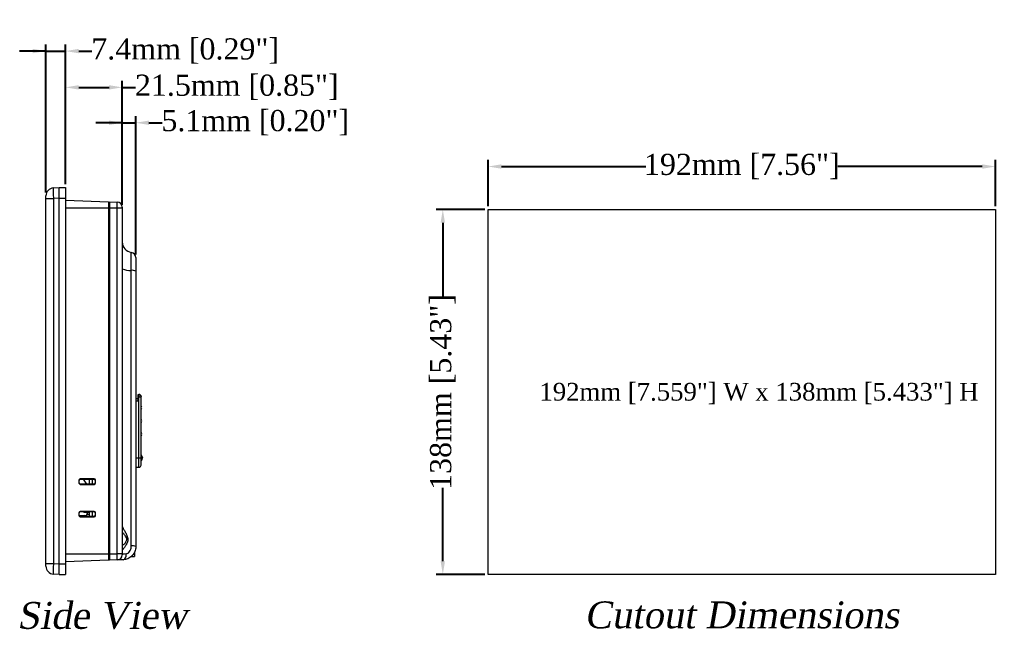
# Model space of a CAD drawing. Header units: millimetres. Extents: x 76 to 1788, y -159 to 878.
# Drawn here: x 459.3 to 828.7, y 475 to 705.7 of the extents above; entities that cross this region are included whole.
import ezdxf
from ezdxf.enums import TextEntityAlignment as Align

# ---------------------------------------------------------------- set-up
doc = ezdxf.new("R2010")
doc.units = ezdxf.units.MM
doc.header["$LTSCALE"] = 2
doc.layers.add('DIM', color=7, linetype='Continuous')
doc.styles.add('2', font='TIMES.TTF')
doc.styles.get("Standard").update_dxf_attribs({"font": 'TIMES.TTF'})
doc.dimstyles.new('ISO-25', dxfattribs={"dimscale": 2, "dimtxt": 4, "dimasz": 2.5, "dimexe": 1.25, "dimexo": 0.625, "dimtad": 0, "dimdsep": 46, "dimtxsty": 'Standard', "dimcen": 2.5, "dimadec": 0, "dimazin": 0, "dimtfac": 1, "dimtmove": 0, "dimatfit": 3, "dimfxl": 0, "dimarcsym": 0})

# ---------------------------------------------------------------- blocks, each defined once
blk = doc.blocks.new('*D107')
at = {"layer": 'Defpoints', "color": 0}
for p in [(476.71, 693.73), (476.71, 642.08), (469.31, 638.96)]:
    blk.add_point(p, dxfattribs=at)
at = {"layer": 'DIM', "color": 0, "lineweight": -2}
for p, q in [((469.31, 640.21), (469.31, 696.23)), ((476.71, 643.33), (476.71, 696.23)), ((469.31, 693.73), (459.31, 693.73)), ((469.31, 693.73), (476.71, 693.73)), ((481.71, 693.73), (486.71, 693.73))]:
    blk.add_line(p, q, dxfattribs=at)
at = {"layer": 'DIM', "color": 0}
for points in [[(464.31, 692.89), (464.31, 694.56), (469.31, 693.73)], [(481.71, 694.56), (481.71, 692.89), (476.71, 693.73)]]:
    blk.add_solid(points, dxfattribs=at)
at = {"layer": 'DIM', "color": 0, "lineweight": 0, "insert": (522.01, 693.73), "char_height": 8, "attachment_point": 5}
blk.add_mtext('7.4mm [0.29"]', dxfattribs=at)
blk = doc.blocks.new('*D106')
at = {"layer": 'Defpoints', "color": 0}
for p in [(498.21, 680), (476.71, 642.08), (498.21, 634.28)]:
    blk.add_point(p, dxfattribs=at)
at = {"layer": 'DIM', "color": 0, "lineweight": -2}
for p, q in [((476.71, 643.33), (476.71, 682.5)), ((481.71, 680), (493.21, 680)), ((498.21, 635.53), (498.21, 682.5)), ((498.21, 680), (503.21, 680))]:
    blk.add_line(p, q, dxfattribs=at)
at = {"layer": 'DIM', "color": 0}
for points in [[(481.71, 680.83), (481.71, 679.17), (476.71, 680)], [(493.21, 679.17), (493.21, 680.83), (498.21, 680)]]:
    blk.add_solid(points, dxfattribs=at)
at = {"layer": 'DIM', "color": 0, "lineweight": 0, "insert": (541.56, 680), "char_height": 8, "attachment_point": 5}
blk.add_mtext('21.5mm [0.85"]', dxfattribs=at)
blk = doc.blocks.new('*D105')
at = {"layer": 'Defpoints', "color": 0}
for p in [(503.31, 666.61), (498.21, 634.28), (503.31, 615.59)]:
    blk.add_point(p, dxfattribs=at)
at = {"layer": 'DIM', "color": 0, "lineweight": -2}
for p, q in [((498.21, 635.53), (498.21, 669.11)), ((503.31, 616.84), (503.31, 669.11)), ((498.21, 666.61), (488.21, 666.61)), ((498.21, 666.61), (503.31, 666.61)), ((508.31, 666.61), (513.31, 666.61))]:
    blk.add_line(p, q, dxfattribs=at)
at = {"layer": 'DIM', "color": 0}
for points in [[(493.21, 665.78), (493.21, 667.44), (498.21, 666.61)], [(508.31, 667.44), (508.31, 665.78), (503.31, 666.61)]]:
    blk.add_solid(points, dxfattribs=at)
at = {"layer": 'DIM', "color": 0, "lineweight": 0, "insert": (548.54, 666.61), "char_height": 8, "attachment_point": 5}
blk.add_mtext('5.1mm [0.20"]', dxfattribs=at)
blk = doc.blocks.new('*D109')
at = {"layer": 'Defpoints', "color": 0}
for p in [(636.71, 633.78), (619.52, 495.78), (636.71, 495.78)]:
    blk.add_point(p, dxfattribs=at)
at = {"layer": 'DIM', "color": 0, "lineweight": -2}
for p, q in [((635.46, 633.78), (617.02, 633.78)), ((619.52, 628.78), (619.52, 601.08)), ((619.52, 500.78), (619.52, 528.47)), ((635.46, 495.78), (617.02, 495.78))]:
    blk.add_line(p, q, dxfattribs=at)
at = {"layer": 'DIM', "color": 0}
for points in [[(620.35, 628.78), (618.69, 628.78), (619.52, 633.78)], [(618.69, 500.78), (620.35, 500.78), (619.52, 495.78)]]:
    blk.add_solid(points, dxfattribs=at)
at = {"layer": 'DIM', "color": 0, "lineweight": 0, "insert": (619.52, 564.78), "char_height": 8, "attachment_point": 5, "rotation": 90}
blk.add_mtext('138mm [5.43"]', dxfattribs=at)
blk = doc.blocks.new('*D108')
at = {"layer": 'Defpoints', "color": 0}
for p in [(828.71, 650.06), (636.71, 633.78), (828.71, 633.78)]:
    blk.add_point(p, dxfattribs=at)
at = {"layer": 'DIM', "color": 0, "lineweight": -2}
for p, q in [((636.71, 635.03), (636.71, 652.56)), ((828.71, 635.03), (828.71, 652.56)), ((641.71, 650.06), (696.4, 650.06)), ((823.71, 650.06), (769.01, 650.06))]:
    blk.add_line(p, q, dxfattribs=at)
at = {"layer": 'DIM', "color": 0}
for points in [[(641.71, 650.89), (641.71, 649.23), (636.71, 650.06)], [(823.71, 649.23), (823.71, 650.89), (828.71, 650.06)]]:
    blk.add_solid(points, dxfattribs=at)
at = {"layer": 'DIM', "color": 0, "lineweight": 0, "insert": (732.71, 650.06), "char_height": 8, "attachment_point": 5}
blk.add_mtext('192mm [7.56"]', dxfattribs=at)

msp = doc.modelspace()

# ---------------------------------------------------------------- linework, layer by layer
at = {"lineweight": 0}
for p, q in [((472.151, 641.96), (474.308, 642.073)), ((474.308, 642.078), (476.708, 642.078)), ((474.308, 638.078), (474.308, 642.078)), ((476.708, 642.078), (476.708, 638.078)), ((469.308, 637.965), (469.308, 638.964)), ((469.308, 499.893), (469.308, 637.965)), ((469.308, 637.965), (472.151, 637.965)), ((474.308, 638.078), (472.151, 637.965)), ((472.151, 637.965), (472.151, 499.893)), ((474.308, 638.078), (476.708, 638.078)), ((474.308, 499.778), (474.308, 638.078)), ((476.708, 638.078), (476.708, 499.778)), ((476.708, 637.343), (493.008, 636.739)), ((493.008, 636.739), (493.008, 634.279)), ((493.308, 636.428), (493.008, 636.439)), ((493.308, 636.728), (493.308, 634.279)), ((493.308, 636.728), (496.278, 636.625)), ((496.278, 634.279), (496.278, 636.625)), ((493.008, 634.279), (476.708, 634.279)), ((493.308, 634.279), (493.008, 634.279)), ((493.008, 634.279), (493.008, 503.579)), ((496.278, 634.279), (493.308, 634.279)), ((493.308, 634.279), (493.308, 503.579)), ((498.208, 634.279), (496.278, 634.279)), ((496.278, 503.579), (496.278, 634.279)), ((498.208, 634.626), (498.208, 634.279)), ((498.208, 634.279), (498.208, 503.579)), ((501.608, 506.616), (501.608, 610.781)), ((503.308, 610.473), (503.308, 506.307)), ((503.308, 562.329), (504.208, 562.329)), ((504.208, 563.829), (504.508, 563.829)), ((504.208, 561.329), (504.208, 562.829)), ((504.208, 562.829), (504.508, 562.829)), ((504.508, 563.829), (504.508, 562.829)), ((505.308, 562.829), (504.508, 562.829)), ((504.508, 539.829), (504.508, 562.829)), ((505.308, 539.829), (505.308, 562.829)), ((504.208, 561.329), (503.308, 561.329)), ((503.308, 539.829), (504.508, 539.829)), ((504.508, 536.329), (504.508, 539.829)), ((504.508, 539.829), (505.308, 539.829)), ((503.308, 536.329), (504.508, 536.329)), ((481.925, 531.313), (481.821, 531.417)), ((481.821, 531.417), (481.821, 530.341)), ((481.821, 530.341), (481.925, 530.445)), ((481.925, 530.445), (481.925, 531.313)), ((482.321, 531.916), (482.425, 531.813)), ((487.59, 531.91), (482.321, 531.916)), ((482.425, 529.945), (482.321, 529.842)), ((482.321, 529.842), (487.59, 529.848)), ((482.425, 531.813), (487.495, 531.816)), ((487.495, 529.942), (482.425, 529.945)), ((484.824, 529.944), (483.585, 531.813)), ((485.648, 531.815), (485.648, 529.943)), ((486.848, 531.815), (486.848, 529.943)), ((487.495, 531.816), (487.59, 531.91)), ((487.59, 529.848), (487.495, 529.942)), ((488.089, 531.409), (487.995, 531.316)), ((487.995, 531.316), (487.995, 530.442)), ((487.995, 530.442), (488.089, 530.349)), ((488.089, 530.349), (488.089, 531.409)), ((481.925, 519.013), (481.821, 519.117)), ((481.821, 519.117), (481.821, 518.041)), ((481.821, 518.041), (481.925, 518.145)), ((481.925, 518.145), (481.925, 519.013)), ((484.083, 518.019), (481.967, 517.945)), ((482.321, 519.616), (482.425, 519.513)), ((487.59, 519.61), (482.321, 519.616)), ((482.425, 517.645), (482.321, 517.542)), ((482.321, 517.542), (487.59, 517.548)), ((482.425, 519.513), (487.495, 519.516)), ((487.495, 517.642), (482.425, 517.645)), ((483.848, 519.329), (483.848, 519.513)), ((483.848, 519.329), (485.648, 519.329)), ((483.848, 517.645), (483.848, 518.011)), ((485.648, 518.462), (484.88, 518.462)), ((485.048, 519.329), (485.048, 519.018)), ((485.648, 519.515), (485.648, 517.643)), ((486.848, 519.515), (486.848, 517.643)), ((487.495, 519.516), (487.59, 519.61)), ((487.59, 517.548), (487.495, 517.642)), ((488.089, 519.109), (487.995, 519.016)), ((487.995, 519.016), (487.995, 518.142)), ((487.995, 518.142), (488.089, 518.049)), ((488.089, 518.049), (488.089, 519.109)), ((476.708, 503.579), (493.008, 503.579)), ((493.308, 503.579), (493.008, 503.579)), ((493.008, 503.579), (493.008, 501.119)), ((493.308, 503.579), (496.278, 503.579)), ((493.308, 503.579), (493.308, 501.13)), ((498.208, 503.579), (496.278, 503.579)), ((496.278, 501.234), (496.278, 503.579)), ((498.208, 503.579), (498.208, 503.232)), ((501.64, 502.579), (502.883, 502.579)), ((502.883, 504.29), (502.883, 502.579)), ((469.308, 498.894), (469.308, 499.893)), ((469.308, 499.893), (472.151, 499.893)), ((472.151, 499.893), (474.308, 499.78)), ((474.308, 495.778), (474.308, 499.778)), ((474.308, 499.778), (476.708, 499.778)), ((493.008, 501.119), (476.708, 500.515)), ((476.708, 499.778), (476.708, 495.778)), ((493.308, 501.43), (493.008, 501.419)), ((496.278, 501.234), (493.308, 501.13)), ((474.308, 495.785), (472.151, 495.898)), ((474.308, 495.778), (476.708, 495.778))]:
    msp.add_line(p, q, dxfattribs=at)
msp.add_lwpolyline([(636.708, 633.778), (828.708, 633.778), (828.708, 495.778), (636.708, 495.778)], close=True, dxfattribs=at)
at = {"lineweight": 0, "flags": 128}
for points in [[(505.243, 563.346), (505.174, 563.473), (505.074, 563.595)], [(498.483, 501.311), (498.746, 501.363), (498.995, 501.5), (499.219, 501.716), (499.407, 502.001), (499.553, 502.342), (499.649, 502.726), (499.691, 503.135), (499.678, 503.551)], [(493.308, 501.13), (493.29, 501.129), (493.236, 501.127), (493.147, 501.124), (493.028, 501.12), (493.008, 501.119)], [(498.483, 501.311), (497.723, 501.284), (497.106, 501.262), (496.651, 501.247), (496.372, 501.237), (496.278, 501.234)]]:
    msp.add_lwpolyline(points, dxfattribs=at)
at = {"lineweight": 0}
for centre, radius, start, end in [((472.308, 638.964), 3, 93, 180), ((496.208, 634.626), 2, 0, 88), ((502.208, 621.52), 4, 180, 261.37307), ((501.308, 615.588), 2, 0, 81.37307), ((500.874, 616.408), 5.674, 241.98507, 277.4395), ((501.976, 607.968), 2.837, 61.9852, 97.43912), ((504.508, 563.029), 0.8, 44.99993, 90), ((505.008, 558.649), 0.6, 299.98623, 0), ((505.008, 559.009), 0.6, 0, 59.99671), ((505.008, 554.009), 0.6, 0, 59.99671), ((505.008, 553.649), 0.6, 299.98623, 0), ((505.008, 548.649), 0.6, 299.98623, 0), ((505.008, 549.009), 0.6, 0, 59.99671), ((505.608, 540.988), 0.3, 180, 231.93651), ((504.808, 539.963), 1, 0, 51.97653), ((504.808, 539.695), 1, 308.0114, 0), ((504.508, 537.129), 0.8, 270, 0), ((483.848, 519.829), 0.5, 219.17314, 270), ((484.048, 519.018), 1, 272, 0), ((501.976, 503.803), 2.837, 61.98569, 97.43888), ((496.208, 503.232), 2, 272, 0), ((472.308, 498.894), 3, 180, 267)]:
    msp.add_arc(centre, radius, start, end, dxfattribs=at)
for centre, major_axis, ratio, start_param, end_param in [((472.308, 637.963), (-0.157, 3.997), 0.0391916, 0.0005143, 1.5685715), ((482.322, 531.416), (0.426, -0.264), 0.9972776, 2.1246139, 3.6941922), ((482.322, 530.342), (0.426, 0.264), 0.9972776, 2.5889931, 4.1585714), ((482.425, 531.312), (-0.191, 0.462), 0.9991394, 5.8913997, 7.4609781), ((482.425, 530.446), (0.191, 0.462), 0.9991394, 1.9637999, 3.5333783), ((487.495, 531.315), (0.406, 0.293), 0.9980752, 5.6594542, 7.2290325), ((487.495, 530.443), (0.406, -0.293), 0.9980752, 5.3373381, 6.9069164), ((487.589, 531.409), (0, 0.5), 0.9987828, 4.712389, 6.2819673), ((487.589, 530.349), (0, 0.5), 0.9987828, 3.1428106, 4.712389), ((482.322, 519.116), (0.426, -0.264), 0.9972776, 2.1246139, 3.6941922), ((482.322, 518.042), (0.426, 0.264), 0.9972776, 2.5889931, 4.1585714), ((482.425, 519.012), (-0.191, 0.462), 0.9991394, 5.8913997, 7.4609781), ((482.425, 518.146), (0.191, 0.462), 0.9991394, 1.9637999, 3.5333783), ((487.495, 519.015), (0.406, 0.293), 0.9980752, 5.6594542, 7.2290325), ((487.495, 518.143), (0.406, -0.293), 0.9980752, 5.3373381, 6.9069164), ((487.589, 519.109), (0, 0.5), 0.9987828, 4.712389, 6.2819673), ((487.589, 518.049), (0, 0.5), 0.9987828, 3.1428106, 4.712389), ((502.208, 503.442), (4, 0.211), 0.0778098, 2.2515372, 3.137492), ((472.308, 499.895), (0.157, 3.997), 0.0391916, 1.5730211, 3.1410784)]:
    msp.add_ellipse(centre, major_axis=major_axis, ratio=ratio, start_param=start_param, end_param=end_param, dxfattribs=at)
for points, knots in [([(501.608, 610.781), (501.608, 610.868), (501.608, 611.84), (501.608, 613.644), (501.608, 615.495), (501.608, 616.835), (501.608, 617.482), (501.608, 617.545), (501.608, 617.565)], [0, 0, 0, 0, 0.0231392, 0.2613453, 0.4996339, 0.6487384, 0.8875231, 1, 1, 1, 1]), ([(503.308, 615.588), (503.308, 615.572), (503.308, 615.525), (503.308, 615.038), (503.308, 614.026), (503.308, 612.586), (503.308, 611.198), (503.308, 610.473)], [0, 0, 0, 0, 0.112551, 0.3514189, 0.5005459, 0.7388784, 1, 1, 1, 1]), ([(504.208, 562.829), (504.208, 562.96), (504.208, 563.222), (504.208, 563.553), (504.208, 563.784), (504.208, 563.814), (504.208, 563.829)], [0, 0, 0, 0, 0.24999983, 0.5000007, 0.74999941, 1, 1, 1, 1]), ([(505.074, 563.595), (505.109, 563.556), (505.179, 563.477), (505.252, 563.337), (505.3, 563.186), (505.306, 563.081), (505.308, 563.029)], [0, 0, 0, 0, 0.2499992, 0.4999998, 0.7499992, 1, 1, 1, 1]), ([(505.308, 562.829), (505.308, 562.856), (505.308, 562.908), (505.308, 562.973), (505.308, 563.02), (505.308, 563.026), (505.308, 563.029)], [0, 0, 0, 0, 0.252957, 0.4998773, 0.7453453, 1, 1, 1, 1]), ([(505.308, 537.129), (505.308, 537.17), (505.308, 537.251), (505.308, 537.875), (505.308, 538.768), (505.308, 539.475), (505.308, 539.829)], [0, 0, 0, 0, 0.2499973, 0.4999962, 0.7499972, 1, 1, 1, 1]), ([(505.424, 539.829), (505.424, 539.708), (505.424, 539.466), (505.424, 539.162), (505.424, 538.948), (505.424, 538.921), (505.424, 538.907)], [0, 0, 0, 0, 0.2499989, 0.4999993, 0.7499986, 1, 1, 1, 1]), ([(505.808, 539.829), (505.808, 539.847), (505.808, 539.882), (505.808, 539.919), (505.808, 539.941), (505.808, 539.958), (505.808, 539.964), (505.808, 539.962), (505.808, 539.952), (505.808, 539.926), (505.808, 539.882), (505.808, 539.847), (505.808, 539.829)], [0, 0, 0, 0, 0.1263149, 0.2493296, 0.3121616, 0.3732403, 0.4998718, 0.5629318, 0.6240854, 0.7504245, 0.8720002, 1, 1, 1, 1]), ([(498.208, 514.018), (498.211, 513.993), (498.221, 513.888), (498.393, 513.487), (498.863, 512.633), (499.514, 511.495), (500.081, 510.356), (500.352, 509.333), (500.324, 508.501), (499.998, 507.481), (499.363, 506.429), (498.709, 505.555), (498.323, 505.119), (498.214, 505.042), (498.209, 505.07), (498.208, 505.075)], [0, 0, 0, 0, 0.0226038, 0.0966433, 0.1891525, 0.3035173, 0.41173, 0.4752855, 0.537599, 0.5975993, 0.7251783, 0.8433358, 0.922769, 0.9872163, 1, 1, 1, 1]), ([(498.208, 506.673), (498.358, 506.79), (498.793, 507.129), (499.455, 507.798), (499.853, 508.55), (499.91, 508.989), (499.857, 509.437), (499.562, 510.125), (498.905, 510.943), (498.431, 511.48), (498.208, 511.732)], [0, 0, 0, 0, 0.1189532, 0.3456401, 0.4432893, 0.5103797, 0.5395966, 0.6415666, 0.8315003, 1, 1, 1, 1]), ([(503.308, 506.307), (503.301, 506.106), (503.273, 505.341), (502.867, 504.03), (501.814, 502.596), (500.255, 501.552), (499.078, 501.392), (498.483, 501.311)], [0, 0, 0, 0, 0.0771171, 0.2921717, 0.512517, 0.7532181, 1, 1, 1, 1]), ([(499.678, 503.551), (499.698, 503.554), (499.921, 503.582), (500.168, 503.678), (500.607, 503.967), (501.039, 504.418), (501.442, 505.283), (501.594, 506.042), (501.605, 506.495), (501.608, 506.616)], [0, 0, 0, 0, 0.0181542, 0.2091276, 0.2173529, 0.4428699, 0.6720118, 0.9122829, 1, 1, 1, 1])]:
    msp.add_open_spline(points, degree=3, knots=knots, dxfattribs=at)

# ---------------------------------------------------------------- texts
at = {"lineweight": 0, "style": '2', "oblique": 10}
for s, p in [('Side View', (490.606, 480.461)), ('Cutout Dimensions', (732.708, 480.461))]:
    msp.add_text(s, height=10.1695, dxfattribs=at).set_placement(p, align=Align.MIDDLE)
at = {"lineweight": 0, "insert": (656.093, 564.191), "char_height": 6.7, "attachment_point": 4}
msp.add_mtext('{\\fTimes New Roman|b0|i0|c0|p18;192mm [7.559"] W x 138mm [5.433"] H}', dxfattribs=at)

# ---------------------------------------------------------------- dimensions: what is measured, and where the dimension line sits
at = {"layer": 'DIM', "lineweight": 0}
for base, p1, p2, picture, middle in [((476.708, 693.725), (469.308, 638.964), (476.708, 642.078), '*D107', (522.009, 693.725)), ((498.208, 680), (476.708, 642.078), (498.208, 634.279), '*D106', (541.556, 680)), ((503.308, 666.609), (498.208, 634.279), (503.308, 615.588), '*D105', (548.544, 666.609)), ((828.708, 650.06), (636.708, 633.778), (828.708, 633.778), '*D108', (732.708, 650.06))]:
    dim = msp.add_linear_dim(base=base, p1=p1, p2=p2, dimstyle='ISO-25', override={"dimpost": 'mm'}, dxfattribs=at)
    dim.commit()
    dim.dimension.update_dxf_attribs({"geometry": picture, "text_midpoint": middle})
dim = msp.add_linear_dim(base=(619.52, 495.778), p1=(636.708, 633.778), p2=(636.708, 495.778), angle=90, dimstyle='ISO-25', override={"dimpost": 'mm'}, dxfattribs=at)
dim.commit()
dim.dimension.update_dxf_attribs({"geometry": '*D109', "text_midpoint": (619.52, 564.778)})

doc.saveas('drawing.dxf')
